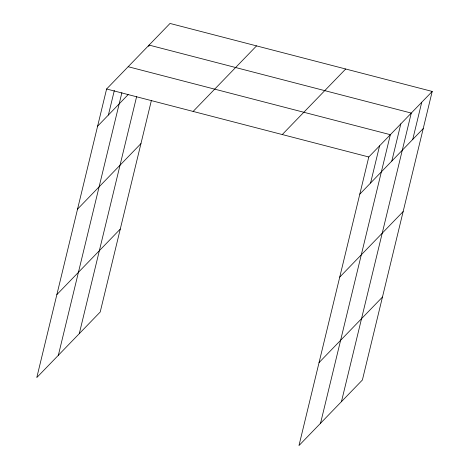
<?xml version="1.0" encoding="UTF-8"?>
<svg xmlns="http://www.w3.org/2000/svg" width="469" height="469" viewBox="0 0 469 469"><rect width="100%" height="100%" fill="white"/><g stroke="black" fill="none" stroke-linecap="round" stroke-linejoin="round"><path stroke-width="0.7" d="M432.207 91.437L368.792 156.986L298.982 445.55L362.396 380.001L432.207 91.437L170.018 23.45L106.604 88.999L36.793 377.563L100.208 312.014L151.423 100.331M108.392 115.028L114.33 90.482M58.355 355.279L121.887 92.663M79.284 333.647L136.667 96.432M148.755 46.484L149.095 45.083L411.278 113.07L341.467 401.634M370.58 183.016L379.573 145.841M320.544 423.261L390.355 134.697L128.166 66.715M391.826 161.055L400.819 123.88M412.749 139.422L421.742 102.254M97.611 126.173L128.143 94.615M77.537 209.133L140.958 143.578M193.122 111.434L256.543 45.886M56.86 294.602L120.281 229.054M282.268 134.55L345.688 69.002M359.799 194.154L423.214 128.606M339.726 277.115L403.147 211.566M319.049 362.59L382.47 297.041M106.604 88.999L368.792 156.986"/></g></svg>
